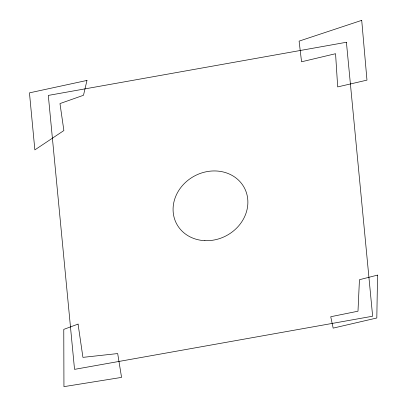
<?xml version="1.0" encoding="UTF-8"?>
<svg xmlns="http://www.w3.org/2000/svg" width="407" height="407" viewBox="0 0 407 407"><rect width="100%" height="100%" fill="white"/><g stroke="black" fill="none" stroke-linecap="round" stroke-linejoin="round"><path stroke-width="0.61" d="M377.543 275.107L376.816 317.994L333.165 328.118L330.733 316.732L357.987 311.207L359.447 279.711L377.543 275.107M86.976 80.428L83.486 95.279L59.971 103.582L63.879 130.555L34.86 149.883L29.457 92.857L86.976 80.428M78.068 324.094L63.777 329.38L63.945 386.65L121.561 377.396L117.684 353.566L82.926 357.366L78.068 324.094M361.716 20.35L299.099 41.127L301.562 61.783L335.561 53.714L337.683 86.91L366.972 80.133L361.716 20.35M346.413 42.267L48.306 95.416L74.537 369.368L372.644 316.219L346.413 42.267M204.879 240.664A38.355 33.837 -28 0 0 245.304 189.794A38.355 33.837 -28 0 0 181.247 186.996A38.355 33.837 -28 0 0 204.879 240.664"/></g></svg>
